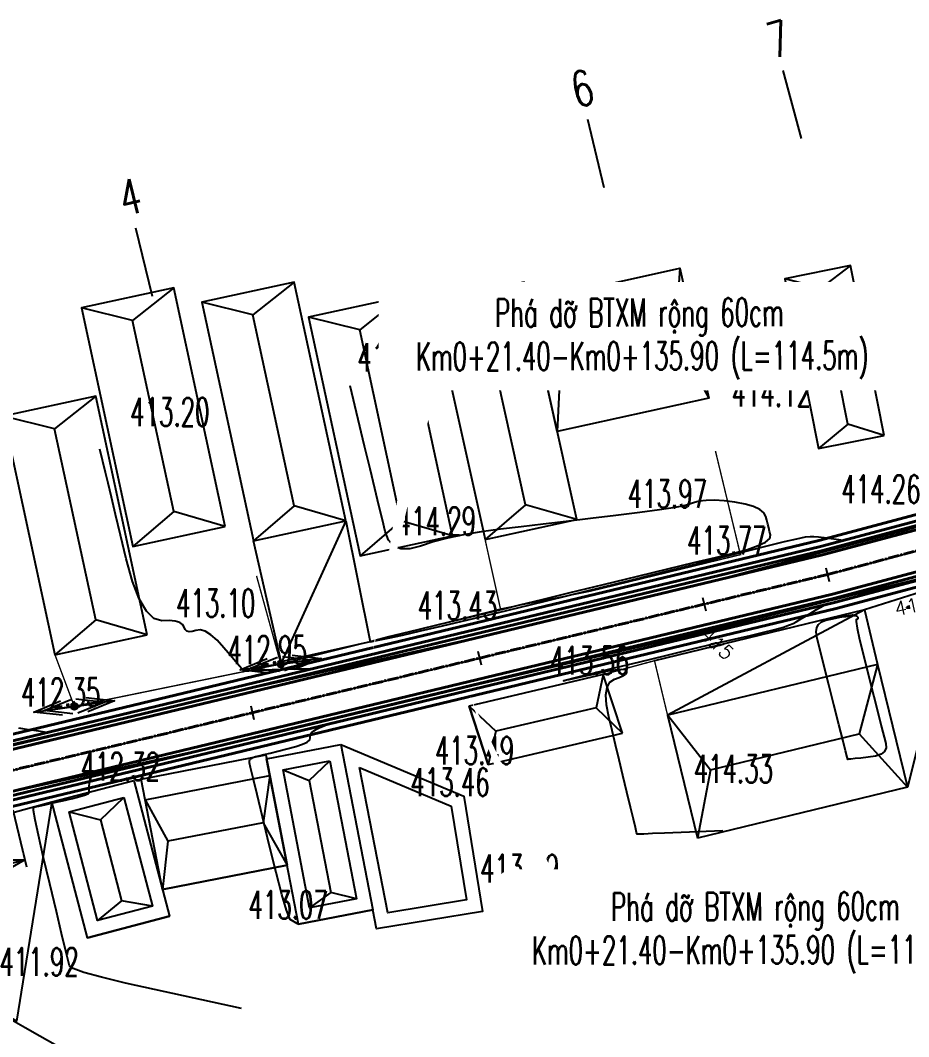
# Model space of a CAD drawing. Header units: centimetres. Extents: x 556321 to 560034, y 1839250 to 1840516.
# Drawn here: x 556415.2 to 556478.5, y 1839316.2 to 1839388.6 of the extents above; entities that cross this region are included whole.
import ezdxf
from ezdxf.enums import TextEntityAlignment as Align

# ---------------------------------------------------------------- set-up
doc = ezdxf.new("R2010")
doc.units = ezdxf.units.CM
doc.header["$MEASUREMENT"] = 0
doc.set_wipeout_variables(frame=1)
doc.linetypes.add('CENTER2', pattern=[1.125, 0.75, -0.125, 0.125, -0.125])
for name, color, linetype in [('4', 21, 'Continuous'), ('bo via', 23, 'Continuous'), ('bovia', 1, 'Continuous'), ('CAO DO AN', 6, 'Continuous'), ('cao do Hien Trang', 6, 'Continuous'), ('cao do3', 2, 'Continuous'), ('H1_DongMuc', 3, 'Continuous'), ('H1_DongMuc_Con', 3, 'Continuous'), ('Line1', 40, 'Continuous'), ('pha1', 4, 'Continuous'), ('SH1', 4, 'Continuous'), ('T', 20, 'Continuous'), ('ThongSoTuyen_TuyenPDP', 7, 'Continuous'), ('TUYEN', 7, 'Continuous')]:
    doc.layers.add(name, color=color, linetype=linetype)
doc.styles.add('2D', font='vnsimple.shx', dxfattribs={"width": 0.6})
doc.styles.add('CHUSO', font='Vnsimple.shx', dxfattribs={"width": 0.7})
doc.styles.get("Standard").update_dxf_attribs({"font": 'Vnsimple.shx', "width": 0.7, "height": 2})
doc.linetypes.add('FENCELINE2', pattern='A,0.25,-0.1,[132,ltypeshp.shx,S=0.1,R=0,X=-0.1,Y=0],-0.1,1', length=1.45)
doc.linetypes.add('ZIGZAG', pattern='A,0.0001,-0.2,[131,ltypeshp.shx,S=0.2,R=0,X=-0.2,Y=0],-0.4,[131,ltypeshp.shx,S=0.2,R=180,X=0.2,Y=0],-0.2', length=0.8001)
doc.dimstyles.new('D1000 bv', dxfattribs={"dimtxt": 2, "dimasz": 1, "dimexe": 0.5, "dimexo": 1, "dimgap": 0.7, "dimtad": 1, "dimzin": 0, "dimdsep": 46, "dimtxsty": '2D', "dimblk": 'OPEN30', "dimcen": 0, "dimdle": 0.7, "dimclrd": 7, "dimclre": 7, "dimclrt": 3, "dimadec": 0, "dimazin": 2, "dimtfac": 0.3478260869565218, "dimtix": 1, "dimtofl": 0, "dimtmove": 0, "dimatfit": 3, "dimldrblk": 'OPEN30', "dimfxl": 0, "dimtolj": 1, "dimtzin": 0, "dimarcsym": 0})
doc.dimstyles.get("Standard").update_dxf_attribs({"dimtxt": 0.18, "dimasz": 0.18, "dimexe": 0.18, "dimexo": 0.0625, "dimgap": 0.09, "dimtad": 0, "dimtih": 1, "dimtoh": 1, "dimdec": 4, "dimzin": 0, "dimdsep": 46, "dimtxsty": 'Standard', "dimcen": 0.09, "dimadec": 0, "dimazin": 0, "dimtfac": 1, "dimtdec": 4, "dimtofl": 0, "dimtmove": 0, "dimatfit": 3, "dimfxl": 0, "dimtolj": 1, "dimtzin": 0, "dimarcsym": 0})

# ---------------------------------------------------------------- blocks, each defined once
blk = doc.blocks.new('A$C38E715D4')
at = {"layer": 'Line1', "lineweight": -2}
blk.add_lwpolyline([(-0.7135622100904584, 17.25012060347944), (-3.240054636728019, 0.4883722956292331), (3.240054636728019, -0.4883722958620638), (5.766547063249163, 16.27337601198815)], close=True, dxfattribs=at)
at = {"layer": 'Line1', "color": 9, "lineweight": -2}
for points in [[(5.766547063249163, 16.27337601198815), (-0.7135622100904584, 17.25012060347944)], [(-0.7135622100904584, 17.25012060347944), (2.26281078136526, 15.01238016178831), (5.766547063249163, 16.27337601198815)], [(2.26281078136526, 15.01238016178831), (0.2395901953568682, 1.589535955572501)], [(-3.240054636728019, 0.4883722956292331), (0.2395901953568682, 1.589535955572501), (3.240054636728019, -0.4883722958620638)]]:
    blk.add_lwpolyline(points, dxfattribs=at)
blk = doc.blocks.new('_Open30')
at = {"color": 0, "linetype": 'ByBlock', "lineweight": -2}
for p, q in [((-1, 0.26794919), (0, 0)), ((0, 0), (-1, -0.26794919)), ((0, 0), (-1, 0))]:
    blk.add_line(p, q, dxfattribs=at)
blk = doc.blocks.new('*D51')
at = {"layer": 'bo via', "color": 7, "lineweight": -2, "transparency": 16777216}
for p, q in [((556414.6925051346, 1839332.37416893), (556415.6657439666, 1839328.321607881)), ((556406.465506458, 1839329.381998281), (556408.4519322028, 1839325.60628901))]:
    blk.add_line(p, q, dxfattribs=at)
blk.add_arc((556422.9239297499, 1839298.098562913), 31.58236973049821, 105.3183226664894, 115.9349106282144, dxfattribs=at)
at = {"layer": 'Defpoints', "color": 0, "lineweight": -2, "transparency": 16777216}
for p in [(556414.4589905782, 1839333.346522236), (556405.9999049715, 1839330.266992776), (556422.9239297499, 1839298.098562913)]:
    blk.add_point(p, dxfattribs=at)
at = {"layer": 'bo via', "color": 7, "lineweight": -2, "transparency": 16777216}
for p, rotation in [((556415.5489866885, 1839328.807784535), 14.41119989975568), ((556408.2191314597, 1839326.048786257), 206.8420333949481)]:
    blk.add_blockref('_Open30', p, dxfattribs=dict(at, rotation=rotation))
at = {"layer": 'bo via', "color": 3, "transparency": 16777216, "insert": (556411.1993345228, 1839329.247399193), "char_height": 2, "attachment_point": 5, "rotation": 20.626616647307088, "style": '2D', "bg_fill": 3, "box_fill_scale": 1.25, "bg_fill_color": 256, "bg_fill_true_color": 13158600, "bg_fill_transparency": 0}
blk.add_mtext('\\A1;L1=9.00', dxfattribs=at)
at = {"layer": 'Defpoints', "color": 0, "lineweight": -2, "transparency": 16777216}
blk.add_point((556413.0321989919, 1839328.091891177), dxfattribs=at)
blk = doc.blocks.new('*D55')
at = {"layer": 'bo via', "color": 7, "lineweight": -2, "transparency": 16777216}
for p, q in [((556413.4081750736, 1839337.722112114), (556412.4224170648, 1839341.826802944)), ((556403.9052783833, 1839334.138348408), (556401.9350943525, 1839337.871789254))]:
    blk.add_line(p, q, dxfattribs=at)
blk.add_arc((556422.9239297501, 1839298.098562913), 44.47155484247359, 104.7924734328609, 116.532782245637, dxfattribs=at)
at = {"layer": 'Defpoints', "color": 0, "lineweight": -2, "transparency": 16777216}
for p in [(556413.6416896302, 1839336.749758807), (556404.371991964, 1839333.253939886), (556422.9239297501, 1839298.098562913)]:
    blk.add_point(p, dxfattribs=at)
at = {"layer": 'bo via', "color": 7, "lineweight": -2, "transparency": 16777216}
for p, rotation in [((556412.539174343, 1839341.340626291), 14.14827528311692), ((556402.1684511432, 1839337.429584993), 207.176980395381)]:
    blk.add_blockref('_Open30', p, dxfattribs=dict(at, rotation=rotation))
at = {"layer": 'bo via', "color": 3, "transparency": 16777216, "insert": (556406.631622098, 1839341.300104412), "char_height": 2, "attachment_point": 5, "rotation": 20.662627839248938, "style": '2D', "bg_fill": 3, "box_fill_scale": 1.25, "bg_fill_color": 256, "bg_fill_true_color": 13158600, "bg_fill_transparency": 0}
blk.add_mtext('\\A1;L1=10.00', dxfattribs=at)
at = {"layer": 'Defpoints', "color": 0, "lineweight": -2, "transparency": 16777216}
blk.add_point((556408.9775569009, 1839340.326727382), dxfattribs=at)
blk = doc.blocks.new('A$C60531E53')
at = {"layer": '4'}
blk.add_hatch(color=256, dxfattribs=at).paths.add_polyline_path([(-0.2401799543149536, 0, 1), (0.2401799543149536, 0, 1)])
blk.add_circle((0, 0), 0.2401799543149536, dxfattribs=at)
for points in [[(-2.897110797605819, 0), (1.220780834732068, 0)], [(-2.191728709441122, 0), (1.926162922896765, 0)], [(2.173985659223035, 0), (-1.943905973114852, 0)], [(2.917498102954596, 0), (-1.200393529383291, 0)]]:
    blk.add_leader(points, dimstyle='Standard', override={"dimasz": 2, "dimgap": 0.09, "dimtad": 0, "dimldrblk": 'Open30'}, dxfattribs=at)

msp = doc.modelspace()

# ---------------------------------------------------------------- linework, layer by layer
at = {"layer": 'cao do Hien Trang', "color": 3, "lineweight": -2}
for centre in [(556477.5023324715, 1839354.213354415, 414.256), (556478.0884188085, 1839352.223678359, 414.038), (556466.5181126923, 1839350.557208924, 413.771), (556472.2209289141, 1839350.618160892, 413.864), (556463.1541411174, 1839349.24006799, 413.696), (556472.7201804589, 1839349.139786821, 413.957), (556455.822411116, 1839347.952083057, 413.937), (556463.5698667534, 1839348.411006957, 413.655), (556473.2019601569, 1839347.673106105, 413.907), (556449.4250464721, 1839346.686083999, 413.301), (556463.9437992785, 1839346.980561409, 413.725), (556475.3476539161, 1839346.627575, 414.187), (556447.3332054641, 1839345.936228548, 413.433), (556463.5895557671, 1839344.990004569, 413.645), (556447.6992333047, 1839344.636360624, 413.276), (556433.7781780025, 1839342.763968231, 412.954), (556447.9427160441, 1839343.144410171, 413.372), (556460.3968117572, 1839343.001427769, 413.696), (556431.8000444311, 1839342.602795733, 413.063), (556456.7485785056, 1839342.016648534, 413.559), (556447.8870867337, 1839341.319788736, 413.285), (556432.0708609626, 1839341.117906712, 412.875), (556432.1567437195, 1839340.818038154, 412.806), (556448.4001337995, 1839340.213423648, 413.436), (556419.0649219439, 1839339.750567967, 412.348), (556431.7518043115, 1839339.275791391, 412.725), (556447.1842856554, 1839339.773249489, 413.385), (556432.549193253, 1839337.646990951, 412.682), (556438.0554002426, 1839337.037551384, 413.336), (556432.7101051023, 1839336.286596752, 412.887), (556448.5507156856, 1839335.604305501, 413.487), (556423.3154817293, 1839334.470914047, 412.322), (556446.803877627, 1839333.358543982, 413.461), (556417.4724554364, 1839332.941629986, 411.901)]:
    msp.add_circle(centre, 0, dxfattribs=at)
at = {"layer": 'cao do3', "color": 6, "lineweight": -2}
for centre in [(556459.4834021565, 1839365.552419194, 414.268), (556443.0269834305, 1839363.612124058, 414.292), (556469.6889107921, 1839361.112044077, 414.118), (556426.8421077306, 1839359.718223479, 413.1950000000001), (556462.2858172755, 1839353.884237266, 413.968), (556445.8293962142, 1839351.943951853, 414.292), (556430.1115920361, 1839346.105344563, 413.095), (556466.9915416648, 1839334.291405389, 414.3286), (556451.7743719226, 1839327.191352693, 413.6904999999999), (556435.2727065469, 1839324.616442846, 413.065), (556417.5296459772, 1839320.560676361, 411.9167)]:
    msp.add_circle(centre, 0, dxfattribs=at)
at = {"layer": 'H1_DongMuc', "color": 5, "lineweight": -2, "elevation": 415}
for points in [[(556478.5815481582, 1839346.897381477), (556478.4509094822, 1839346.860457746), (556478.3757477218, 1839346.826207126), (556478.356062877, 1839346.794629614), (556478.3904682241, 1839346.770932298), (556478.477577039, 1839346.760322263), (556478.6173893223, 1839346.762799509)], [(556464.8962793382, 1839344.211332589), (556464.8732737438, 1839344.233891001), (556464.8409627788, 1839344.2463747), (556464.7993464433, 1839344.248783688), (556464.748424737, 1839344.241117962), (556464.6924621118, 1839344.228238058), (556464.6357230194, 1839344.215004508), (556464.5782074598, 1839344.201417312), (556464.5199154329, 1839344.187476471), (556464.4608469389, 1839344.173181983), (556464.4082526069, 1839344.156340922), (556464.369383066, 1839344.134760357), (556464.3442383162, 1839344.108440291), (556464.3328183576, 1839344.077380721), (556464.3351231903, 1839344.04158165), (556464.3493367403, 1839344.00860451), (556464.373642934, 1839343.986010738), (556464.4080417713, 1839343.973800333), (556464.4525332521, 1839343.971973295), (556464.5071173767, 1839343.980529624), (556464.5769917612, 1839343.996985175), (556464.6673540222, 1839344.018855804), (556464.7782041596, 1839344.046141511), (556464.9095421734, 1839344.078842295), (556465.0613680637, 1839344.116958157), (556465.1965520248, 1839344.151009351), (556465.2779642511, 1839344.171516127), (556465.3056047427, 1839344.178478488), (556465.2794734995, 1839344.171896433), (556465.1995705215, 1839344.151769961), (556465.1025558069, 1839344.131328198), (556465.0250893536, 1839344.123800267), (556464.9671711617, 1839344.129186167), (556464.9288012311, 1839344.1474859), (556464.909979562, 1839344.178699464), (556464.8962793382, 1839344.211332589)]]:
    msp.add_lwpolyline(points, dxfattribs=at)
at = {"layer": 'H1_DongMuc_Con', "color": 8, "lineweight": -2}
for points, elevation in [([(556473.8278409766, 1839351.55431962), (556473.5313922025, 1839351.608166725), (556472.9715065964, 1839351.68960177), (556472.4866055108, 1839351.752586001), (556472.0766889459, 1839351.797119419), (556471.7417569017, 1839351.823202022), (556471.4818093781, 1839351.830833812), (556471.1281859274, 1839351.789842407), (556470.5122261018, 1839351.670055426), (556469.633929901, 1839351.471472871), (556468.4932973253, 1839351.19409474), (556467.0903283746, 1839350.837921034), (556465.6639544562, 1839350.470667807), (556464.4531069766, 1839350.160051115), (556463.4577859363, 1839349.906070956), (556462.677991335, 1839349.708727332), (556462.113723173, 1839349.568020242), (556461.4289657507, 1839349.399437043), (556460.2877033688, 1839349.118465092), (556458.6899360274, 1839348.725104388), (556456.6356637265, 1839348.219354933), (556454.124886466, 1839347.601216725), (556451.5166833041, 1839346.961708092), (556449.1701332991, 1839346.39184736), (556447.0852364511, 1839345.891634529), (556445.2619927602, 1839345.461069599), (556443.7004022261, 1839345.10015257), (556442.412192261, 1839344.808843894), (556441.4090902765, 1839344.587104023), (556440.6910962727, 1839344.434932958), (556440.2582102497, 1839344.352330699), (556440.1104322074, 1839344.339297245), (556440.2483952044, 1839344.393196784), (556440.6727322988, 1839344.511393503), (556441.3834434911, 1839344.693887403), (556442.380528781, 1839344.940678482), (556443.6639881686, 1839345.251766742), (556445.0097875202, 1839345.575699954), (556446.1938927022, 1839345.861025889), (556447.2163037148, 1839346.107744548), (556448.0770205577, 1839346.31585593), (556448.7760432312, 1839346.485360036), (556449.590370685, 1839346.683220286), (556450.7970018687, 1839346.976400101), (556452.3959367824, 1839347.364899481), (556454.387175426, 1839347.848718426), (556456.7707177997, 1839348.427856936), (556459.2044646346, 1839349.018877228), (556461.3463166624, 1839349.538341516), (556463.1962738828, 1839349.986249802), (556464.7543362959, 1839350.362602085), (556466.0205039016, 1839350.667398366), (556467.0224183489, 1839350.93433164), (556467.7877212865, 1839351.197094903), (556468.3164127143, 1839351.455688155), (556468.6084926324, 1839351.710111396), (556468.6639610408, 1839351.960364626), (556468.6006816494, 1839352.211719596), (556468.5365181684, 1839352.469448053), (556468.4714705978, 1839352.733549998), (556468.4055389375, 1839353.004025432), (556468.3387231876, 1839353.280874354), (556468.1962716326, 1839353.545266023), (556467.903432557, 1839353.778369696), (556467.460205961, 1839353.980185374), (556466.8665918445, 1839354.150713057), (556466.1225902075, 1839354.289952745), (556465.3495386562, 1839354.386894792), (556464.6687747968, 1839354.430529555), (556464.0802986294, 1839354.420857034), (556463.5841101538, 1839354.357877227), (556463.1802093703, 1839354.241590136), (556462.6729205388, 1839354.091094839), (556461.8665679197, 1839353.925490414), (556460.7611515127, 1839353.744776861), (556459.356671318, 1839353.54895418), (556457.6531273355, 1839353.338022371), (556455.8415382454, 1839353.12442743), (556454.112922728, 1839352.920615353), (556452.4672807831, 1839352.72658614), (556450.9046124109, 1839352.542339791), (556449.4249176113, 1839352.367876307), (556448.0468549025, 1839352.184179157), (556446.7890828028, 1839351.972231815), (556445.6516013124, 1839351.732034279), (556444.6344104309, 1839351.463586549), (556443.7375101587, 1839351.166888627), (556442.9670252412, 1839350.959617514), (556442.3290804246, 1839350.959450214), (556441.8236757087, 1839351.166386727), (556441.4508110937, 1839351.580427052), (556441.2104865792, 1839352.20157119), (556441.0127082581, 1839353.025044278), (556440.7674822232, 1839354.046071452), (556440.4748084743, 1839355.264652713), (556440.1346870112, 1839356.68078806), (556439.7471178344, 1839358.294477493), (556438.7188852497, 1839362.575643685)], 414), ([(556435.8599061653, 1839342.394082683), (556435.8349857279, 1839342.395064313), (556435.4905702724, 1839342.406398817), (556435.0500209909, 1839342.407055443), (556434.5133378834, 1839342.397034192), (556433.8805209498, 1839342.376335065), (556433.1515701902, 1839342.34495806), (556432.4498916329, 1839342.311375226), (556431.8988913058, 1839342.284058612), (556431.4985692089, 1839342.263008217), (556431.2489253425, 1839342.248224041), (556431.1499597062, 1839342.239706084), (556431.1286932384, 1839342.234870543), (556431.1121468766, 1839342.231133614), (556431.1003206209, 1839342.228495298), (556431.0932144714, 1839342.226955594), (556431.090828428, 1839342.226514501), (556431.0919351003, 1839342.226883775), (556431.0953070977, 1839342.22777517), (556431.1009444201, 1839342.229188687), (556431.1088470677, 1839342.231124325), (556431.1190150403, 1839342.233582085), (556431.1262207493, 1839342.239429845), (556431.1252366058, 1839342.251535488), (556431.1160626095, 1839342.269899013), (556431.0986987608, 1839342.29452042), (556431.0731450594, 1839342.32539971), (556430.9954332781, 1839342.416618116), (556430.8215951895, 1839342.622256873), (556430.5516307935, 1839342.942315982), (556430.1855400901, 1839343.376795441), (556429.7233230793, 1839343.925695252), (556429.2353938165, 1839344.459744481), (556428.7921663567, 1839344.849672193), (556428.3936407003, 1839345.095478389), (556428.039816847, 1839345.197163068), (556427.7306947969, 1839345.154726231), (556427.4675177854, 1839345.072841967), (556427.251529048, 1839345.056184362), (556427.0827285844, 1839345.104753417), (556426.961116395, 1839345.218549133), (556426.8866924795, 1839345.397571509), (556426.7826606401, 1839345.584936538), (556426.5722246789, 1839345.723760211), (556426.2553845961, 1839345.814042529), (556425.8321403912, 1839345.855783493), (556425.3024920647, 1839345.848983101), (556424.7347088375, 1839346.000961812), (556424.1970599307, 1839346.519040084), (556423.6895453444, 1839347.403217917), (556423.2121650785, 1839348.653495312), (556422.7649191332, 1839350.269872268), (556422.3601212589, 1839351.95529539), (556422.0100852066, 1839353.412711285), (556421.7148109763, 1839354.642119953), (556421.474298568, 1839355.643521393), (556421.2885479818, 1839356.416915606), (556420.8926237933, 1839358.065392103)], 413), ([(556465.2561303936, 1839330.892085629), (556461.107505844, 1839330.71734738), (556460.2533771968, 1839330.681372122), (556459.6432852413, 1839330.655675779), (556459.2772299774, 1839330.64025835), (556459.1552114051, 1839330.635119836), (556459.1263482381, 1839330.755294996), (556459.0397591899, 1839331.115818589), (556458.8954442607, 1839331.716690614), (556458.6934034503, 1839332.557911073), (556458.433636759, 1839333.639479965), (556458.1512156837, 1839334.815373024), (556457.8812117213, 1839335.939565985), (556457.6236248723, 1839337.012058849), (556457.3784551363, 1839338.032851616), (556457.1457025135, 1839339.001944285), (556456.980361235, 1839339.863533472), (556456.9374255319, 1839340.561815793), (556457.0168954042, 1839341.096791249), (556457.2187708518, 1839341.468459839), (556457.5430518751, 1839341.676821563), (556457.8872403963, 1839341.802296099), (556458.1488383384, 1839341.925303123), (556458.3278457014, 1839342.045842637), (556458.424262485, 1839342.16391464), (556458.4380886896, 1839342.279519133), (556458.3246410214, 1839342.361996817), (556458.0392361869, 1839342.380688395), (556457.5818741862, 1839342.335593868), (556456.9525550193, 1839342.226713235), (556456.151278686, 1839342.054046496), (556455.3524398408, 1839341.871230993), (556454.7304331379, 1839341.731904064), (556454.285258577, 1839341.63606571), (556454.0169161586, 1839341.583715932), (556453.9254058822, 1839341.574854728), (556454.1364574264, 1839341.638495622), (556454.7758004692, 1839341.803652137), (556455.8434350109, 1839342.070324271), (556457.3393610513, 1839342.438512025), (556459.2635785905, 1839342.9082154), (556461.2929024948, 1839343.400584739), (556463.1041476303, 1839343.836770385), (556464.6973139971, 1839344.216772339), (556466.0724015953, 1839344.5405906), (556467.2294104248, 1839344.808225169), (556468.1896953657, 1839345.033941683), (556468.9746112985, 1839345.232005778), (556469.584158223, 1839345.402417455), (556470.0183361394, 1839345.545176714), (556470.2771450474, 1839345.660283555), (556470.480399012, 1839345.780677322), (556470.7479120976, 1839345.93929736), (556471.0796843045, 1839346.136143669), (556471.4757156328, 1839346.371216248), (556471.9360060822, 1839346.644515099), (556472.4071371962, 1839346.91938904), (556472.516980734, 1839346.980852208)], 414), ([(556474.8840218493, 1839346.034929091), (556474.8786660187, 1839345.990536137), (556474.8579825271, 1839345.960695294), (556474.8219713744, 1839345.945406561), (556474.7706325606, 1839345.944669939), (556474.7582856863, 1839345.789596668), (556474.8392503519, 1839345.311297986), (556475.0135265575, 1839344.509773896), (556475.2811143029, 1839343.385024397), (556475.6420135883, 1839341.937049488), (556476.0175529525, 1839340.455603024), (556476.329060934, 1839339.230438859), (556476.5765375331, 1839338.261556993), (556476.7599827497, 1839337.548957426), (556476.8793965837, 1839337.092640158), (556476.8992851858, 1839336.791290151), (556476.7841547065, 1839336.543592369), (556476.534005146, 1839336.349546811), (556476.1488365041, 1839336.209153476), (556475.6286487808, 1839336.122412366), (556475.099721234, 1839336.068488906), (556474.6883331212, 1839336.026548524), (556474.3944844427, 1839335.996591219), (556474.2181751982, 1839335.978616992), (556474.1594053878, 1839335.972625841), (556474.1201176543, 1839336.127787839), (556474.0022546402, 1839336.593273056), (556473.8058163455, 1839337.369081492), (556473.5308027703, 1839338.455213146), (556473.1772139145, 1839339.85166802), (556472.814297344, 1839341.286959921), (556472.5113006246, 1839342.489602657), (556472.2682237562, 1839343.459596229), (556472.085066739, 1839344.196940637), (556471.9618295729, 1839344.701635881), (556471.9131776862, 1839345.059442723), (556471.9537765072, 1839345.356121927), (556472.083626036, 1839345.591673492), (556472.3027262725, 1839345.766097419), (556472.6110772168, 1839345.879393708), (556472.9552642851, 1839345.958144782), (556473.2818728935, 1839346.028933067), (556473.5909030421, 1839346.091758561), (556473.882354731, 1839346.146621266), (556474.1562279599, 1839346.193521181), (556474.3756348623, 1839346.229044307), (556474.5036875716, 1839346.249776646), (556474.5403860877, 1839346.255718198), (556474.4857304106, 1839346.246868962), (556474.3397205402, 1839346.22322894), (556474.1672633048, 1839346.195067883), (556474.0332655323, 1839346.172655543), (556473.9377272227, 1839346.15599192), (556473.8806483761, 1839346.145077016), (556473.8620289924, 1839346.139910828), (556473.8819064255, 1839346.140353096), (556473.9403180291, 1839346.146263558), (556474.0372638034, 1839346.157642213), (556474.1727437483, 1839346.174489063), (556474.3467578638, 1839346.196804105), (556474.5224745107, 1839346.212726218), (556474.6630620495, 1839346.21039428), (556474.7685204805, 1839346.18980829), (556474.8388498035, 1839346.150968248), (556474.8740500186, 1839346.093874155), (556474.8840218493, 1839346.034929091)], 414), ([(556435.0109133009, 1839324.22688865), (556434.4530968183, 1839324.555826033), (556434.190511543, 1839325.238684079), (556433.8518774299, 1839326.355450709), (556433.4371944788, 1839327.906125923), (556432.9464626897, 1839329.890709721), (556432.4674094677, 1839331.885303638), (556432.0877622173, 1839333.466009207), (556431.8075209389, 1839334.632826427), (556431.6266856324, 1839335.3857553), (556431.5452562978, 1839335.724795824), (556431.5367896357, 1839335.848274169), (556431.5748423461, 1839335.954516505), (556431.6594144296, 1839336.043522831), (556431.790505886, 1839336.115293148), (556431.9681167151, 1839336.169827455), (556432.2186182634, 1839336.228562759), (556432.5683818772, 1839336.312936065), (556433.0174075561, 1839336.422947375), (556433.5656953005, 1839336.558596687), (556434.2132451101, 1839336.719884002), (556434.8374115024, 1839336.89030449), (556435.3155489941, 1839337.053353324), (556435.6476575853, 1839337.209030502), (556435.8337372763, 1839337.357336024), (556435.8737880666, 1839337.498269891), (556435.8648087933, 1839337.632719233), (556435.9037982931, 1839337.761571181), (556435.9907565662, 1839337.884825735), (556436.1256836123, 1839338.002482896), (556436.3085794315, 1839338.114542662), (556436.5489854491, 1839338.231966701), (556436.8564430901, 1839338.365716682), (556437.1747659859, 1839338.493277216)], 413), ([(556417.1094752329, 1839337.891091295), (556417.0935799724, 1839337.893028859), (556416.79483608, 1839337.934718228), (556416.3655813704, 1839337.997590071), (556415.8058158436, 1839338.081644389), (556415.1155394996, 1839338.186881181)], 412), ([(556430.9833249014, 1839318.233747174), (556422.7059972321, 1839320.033052849), (556420.9904810621, 1839320.450798789), (556419.7534956447, 1839320.797556333), (556418.9950409798, 1839321.073325481), (556418.7151170676, 1839321.278106232), (556418.626541983, 1839321.646898919), (556418.4421338015, 1839322.414703872), (556418.161892523, 1839323.581521093), (556417.7858181478, 1839325.14735058), (556417.3139106757, 1839327.112192334), (556416.85149821, 1839329.061346465), (556416.5039088548, 1839330.580113081), (556416.2711426097, 1839331.668492182), (556416.1531994747, 1839332.326483769), (556416.1500794501, 1839332.554087841), (556416.2767331104, 1839332.583039096), (556416.5481110306, 1839332.645072231), (556416.9642132105, 1839332.740187246), (556417.5250396504, 1839332.868384141), (556418.23059035, 1839333.029662916), (556418.9294211423, 1839333.195074867), (556419.4700878601, 1839333.335671285), (556419.8525905034, 1839333.451452172), (556420.0769290724, 1839333.542417528), (556420.1431035667, 1839333.608567352), (556420.1327645357, 1839333.676962093), (556420.1275625285, 1839333.774662196), (556420.1274975449, 1839333.901667662), (556420.132569585, 1839334.057978491), (556420.1427786488, 1839334.243594683), (556420.1659661599, 1839334.408545542)], 412), ([(556417.6906376134, 1839315.636967866), (556416.6026267334, 1839316.252855273), (556415.5589264712, 1839316.845491925), (556414.559536827, 1839317.414877821)], 411)]:
    msp.add_lwpolyline(points, dxfattribs=dict(at, elevation=elevation))
at = {"layer": 'Line1', "lineweight": -2}
msp.add_lwpolyline([(556453.4740238155, 1839359.321071117), (556451.4243735215, 1839368.569868712), (556462.2106995932, 1839370.960254725), (556464.2603498872, 1839361.71145713)], close=True, dxfattribs=at)
for points in [[(556462.2106995932, 1839370.960254725), (556461.873999839, 1839366.034124822), (556464.2603498872, 1839361.71145713)], [(556451.4243735215, 1839368.569868712), (556453.7071780493, 1839364.224254024), (556453.4740238155, 1839359.321071117)], [(556461.873999839, 1839366.034124822), (556453.7071780493, 1839364.224254024)], [(556472.0873696746, 1839358.113164356), (556476.7642424265, 1839359.046704332)], [(556438.407048468, 1839352.961595038), (556440.136542182, 1839344.35778494), (556433.8031600576, 1839342.93219201), (556431.8309002107, 1839351.541505398)], [(556438.407048468, 1839352.961595038), (556433.8782137434, 1839342.982786309)], [(556417.686807385, 1839343.421511598), (556424.1264933294, 1839344.812132815)]]:
    msp.add_lwpolyline(points, dxfattribs=at)
at = {"layer": 'SH1', "color": 8}
for points, elevation in [([(556506.6057086252, 1839359.936325799), (556493.8403079221, 1839356.72363551), (556478.0884188085, 1839352.223678359), (556463.5698667534, 1839348.411006957), (556447.6992333047, 1839344.636360624), (556432.0708609626, 1839341.117906712), (556413.4442141445, 1839336.763816415), (556402.7805523537, 1839332.638493371), (556399.6461578044, 1839330.716062929), (556398.710445795, 1839330.194859479), (556393.1726138999, 1839327.094102919), (556391.1425561055, 1839325.991930252), (556389.3466759815, 1839325.426157983), (556388.2432447225, 1839325.299471901), (556386.4711112848, 1839325.900050526), (556375.1341338216, 1839333.234045509)], 414.457), ([(556406.1851930292, 1839316.223304312), (556397.8049625524, 1839320.026566353), (556397.6702212756, 1839320.160815331), (556398.5863445431, 1839322.567928537), (556399.3831976659, 1839323.955351652), (556401.1272522779, 1839326.413829536), (556405.0755297281, 1839329.56200205), (556414.3799619495, 1839333.609139562), (556432.549193253, 1839337.646990951), (556447.8870867337, 1839341.319788736), (556463.5895557671, 1839344.990004569), (556479.1724632285, 1839348.828609922), (556494.4201508949, 1839353.221469448), (556507.7804330958, 1839355.395508205)], 409.808), ([(556476.2904716465, 1839342.740275844), (556474.9771646045, 1839337.791284683), (556478.4118115392, 1839333.993852743)], 414.187), ([(556456.7485785056, 1839342.016648534), (556456.2401174465, 1839339.652657185), (556458.1150085353, 1839337.847704547)], 413.559), ([(556447.1842856554, 1839339.773249489), (556449.0856355049, 1839337.974503012), (556448.5507156856, 1839335.604305501)], 413.385), ([(556456.2401174465, 1839339.652657185), (556449.0856355049, 1839337.974503012)], 413.6610000000001), ([(556461.3396294876, 1839339.114128613), (556464.3806199725, 1839335.221220029), (556463.4609693803, 1839330.367705513)], 414.187), ([(556464.3806199725, 1839335.221220029), (556474.9771646045, 1839337.791284683)], 414.187), ([(556433.9336731089, 1839335.222447173), (556435.8060602208, 1839334.470254122), (556437.2633259334, 1839335.865963449)], 410.263), ([(556432.9947403208, 1839334.813850069), (556432.5074556833, 1839331.451907078), (556434.2281596032, 1839328.431947776)], 410.263), ([(556435.8060602208, 1839334.470254122), (556437.3499506819, 1839326.481925888)], 410.263), ([(556401.0824355383, 1839325.547009798), (556405.3174553739, 1839329.067096017), (556410.3460343864, 1839331.007476937), (556417.4724554364, 1839332.941629986), (556414.9499011263, 1839317.33051178), (556401.0824355383, 1839325.547009798)], 410.263), ([(556418.6930689758, 1839332.227415321), (556420.9305830207, 1839331.655997414), (556422.601267064, 1839333.250300508)], 410.263), ([(556424.111954022, 1839333.097089235), (556425.7324022879, 1839330.142504158), (556425.3453733041, 1839326.715186943)], 410.263), ([(556420.9305830207, 1839331.655997414), (556422.4377828154, 1839325.897349786)], 410.263), ([(556432.5074556833, 1839331.451907077), (556425.7324022879, 1839330.142504158)], 410.263), ([(556439.1608940596, 1839326.047652229), (556437.3499506819, 1839326.481925888), (556435.8254223268, 1839325.403011343)], 410.263), ([(556424.626862559, 1839325.51098769), (556422.4377828154, 1839325.897349786), (556420.7186644704, 1839324.488102503)], 410.263)]:
    msp.add_lwpolyline(points, dxfattribs=dict(at, elevation=elevation))
at = {"layer": 'SH1', "linetype": 'FENCELINE2', "const_width": 0.1}
for points in [[(556455.822411116, 1839347.952083057), (556466.5181126923, 1839350.557208924), (556464.7393388087, 1839357.939195229)], [(556433.7781780025, 1839342.763968231), (556449.4250464721, 1839346.686083999), (556447.976537293, 1839353.222305447)], [(556417.686807385, 1839343.421511598), (556419.0649219439, 1839339.750567967), (556433.7781780025, 1839342.763968231), (556432.045161878, 1839349.046609116)], [(556449.4250464721, 1839346.686083999), (556455.822411116, 1839347.952083057), (556455.822411116, 1839347.952083057)]]:
    msp.add_lwpolyline(points, dxfattribs=at)
at = {"layer": 'SH1'}
for points, elevation in [([(556482.1176653253, 1839348.762257768), (556475.3476539161, 1839346.627575)], 414.402), ([(556475.3476539161, 1839346.627575), (556460.3968117572, 1839343.001427769)], 414.187), ([(556475.3476539161, 1839346.627575), (556476.2904716465, 1839342.740275844)], 414.187), ([(556476.2904716465, 1839342.740275844), (556461.3396294876, 1839339.114128613)], 414.187), ([(556476.2904716465, 1839342.740275844), (556478.4118115392, 1839333.993852743)], 414.187), ([(556456.7485785056, 1839342.016648534), (556447.1842856554, 1839339.773249489), (556448.5507156856, 1839335.604305501), (556458.1150085353, 1839337.847704547)], 413.559), ([(556458.1150085353, 1839337.847704547), (556456.7485785056, 1839342.016648534)], 413.6610000000001), ([(556448.5507156856, 1839335.604305501), (556447.1842856554, 1839339.773249489)], 413.487), ([(556461.3293819812, 1839339.111643204), (556463.4609693803, 1839330.367705513)], 414.187), ([(556432.755684203, 1839336.013284378), (556438.0554002426, 1839337.037551384)], 410.263), ([(556438.0554002426, 1839337.037551384), (556446.803877627, 1839333.358543982), (556448.1465493385, 1839325.146428219), (556440.5934057545, 1839323.905517994), (556440.3324819941, 1839325.25557792)], 410.263), ([(556423.8273188032, 1839334.569835918), (556432.7101051023, 1839336.286596752)], 410.263), ([(556432.7101051023, 1839336.286596752), (556434.2281596032, 1839328.431947776), (556425.3453733041, 1839326.715186943), (556423.8273188032, 1839334.569835918)], 410.263), ([(556424.111954022, 1839333.097089235), (556432.9947403208, 1839334.813850069)], 410.263), ([(556417.4724554364, 1839332.941629986), (556423.3154817293, 1839334.470914047)], 410.263), ([(556478.4118115392, 1839333.993852743), (556463.4609693803, 1839330.367705513)], 414.187), ([(556425.3453733041, 1839326.715186943), (556434.2281596032, 1839328.431947776)], 410.263), ([(556420.004449805, 1839323.267488964), (556425.847476098, 1839324.796773025)], 410.263), ([(556435.0327659543, 1839324.231310915), (556440.3324819941, 1839325.25557792)], 410.263)]:
    msp.add_lwpolyline(points, dxfattribs=dict(at, elevation=elevation))
at = {"layer": 'SH1', "linetype": 'ZIGZAG'}
for points, elevation in [([(556482.1176653253, 1839348.762257768), (556478.4118115392, 1839333.993852743)], 414.402), ([(556475.3476539161, 1839346.627575), (556461.3293819844, 1839339.111643189)], 414.187)]:
    msp.add_lwpolyline(points, dxfattribs=dict(at, elevation=elevation))
at = {"layer": 'SH1', "linetype": 'FENCELINE2', "const_width": 0.1, "elevation": 413.559}
msp.add_lwpolyline([(556456.7485785056, 1839342.016648534), (556460.3968117572, 1839343.001427769), (556461.3293787406, 1839339.111656719)], dxfattribs=at)
at = {"layer": 'SH1', "elevation": 410.263}
for points in [[(556438.0554002426, 1839337.037551384), (556440.3324819941, 1839325.25557792), (556435.0327659543, 1839324.231310915), (556432.7626668927, 1839336.01463391)], [(556423.3154817293, 1839334.470914047), (556425.847476098, 1839324.796773025), (556420.004449805, 1839323.267488964), (556417.4724554364, 1839332.941629986)]]:
    msp.add_lwpolyline(points, close=True, dxfattribs=at)
at = {"layer": 'SH1', "color": 8, "elevation": 410.263}
for points in [[(556437.2633259334, 1839335.865963449), (556439.1608940596, 1839326.047652229), (556435.8254223268, 1839325.403011343), (556433.9336731089, 1839335.222447173)], [(556439.3922180228, 1839335.390552299), (556445.9062499718, 1839332.651198843), (556446.9984210741, 1839325.971207414), (556441.3907347324, 1839325.049917459), (556439.3922180228, 1839335.390552299)], [(556422.601267064, 1839333.250300508), (556424.626862559, 1839325.51098769), (556420.7186644704, 1839324.488102503), (556418.6930689751, 1839332.227415321)]]:
    msp.add_lwpolyline(points, close=True, dxfattribs=at)
at = {"layer": 'T', "color": 1}
msp.add_lwpolyline([(556388.4077285065, 1839317.599261275), (556403.9855829556, 1839332.631404766), (556472.7201804589, 1839349.139786821), (556519.7498159858, 1839361.6644622), (556517.4521892862, 1839368.292349566), (556560.3887066303, 1839375.162093943), (556643.1067222117, 1839363.648420062), (556660.645023606, 1839359.496106346), (556688.3832445671, 1839356.142146459), (556756.2777159817, 1839336.862720629), (556804.0540989705, 1839331.131487818), (556881.3539698052, 1839303.290592971), (557029.1753429447, 1839304.133672492), (557099.4537064454, 1839316.087882114), (557130.4917232865, 1839330.985187393), (557171.2721665474, 1839347.296730436), (557196.2840118997, 1839372.702428997), (557244.8134156673, 1839317.637076192)], dxfattribs=at)
at = {"layer": 'ThongSoTuyen_TuyenPDP', "color": 1, "lineweight": -2}
for p, q in [((556470.8622825721, 1839380.208100781), (556469.575556799, 1839385.039698527)), ((556456.8094310605, 1839376.685809449), (556455.6417580936, 1839381.547551919)), ((556424.6235290914, 1839368.955534171), (556423.4558561245, 1839373.817276641))]:
    msp.add_line(p, q, dxfattribs=at)
at = {"layer": 'TUYEN', "color": 2, "lineweight": -2}
for p, q in [((556472.597592654, 1839349.624569602), (556472.843051039, 1839348.655162473)), ((556463.8154688613, 1839347.515354631), (556464.0490034546, 1839346.543006137)), ((556447.815960567, 1839343.672659666), (556448.0494951603, 1839342.700311172)), ((556431.6295668922, 1839339.785079352), (556431.8631014855, 1839338.812730858))]:
    msp.add_line(p, q, dxfattribs=at)
at = {"layer": 'TUYEN', "color": 3, "linetype": 'CENTER2', "lineweight": 40}
msp.add_lwpolyline([(556388.4077285065, 1839317.599261275), (556396.5373941382, 1839325.444134952, -0.1337544217272436), (556414.049980536, 1839335.048668921), (556472.7203218464, 1839349.139866037), (556519.7499347291, 1839361.664545895), (556517.4523195003, 1839368.292394965), (556543.403352916, 1839372.444512718, -0.07437572337524849), (556577.4262527486, 1839372.790721474), (556636.1062405297, 1839364.622979884, -0.02354763044829058), (556649.9850557025, 1839362.020109091), (556652.4520562583, 1839361.436030937, 0.02804375979525978), (556669.0041269432, 1839358.485528447), (556669.7193177681, 1839358.39905166, -0.03910693002145495), (556706.4684991708, 1839351.006836243), (556738.0834857958, 1839342.029404946, 0.03934266921074781), (556775.0569472782, 1839334.610182836), (556793.8991600143, 1839332.349887568, -0.05663917599311482), (556813.6770284101, 1839327.665882473), (556851.2885984118, 1839314.119431092, 0.08807846508642009)], format="xyb", dxfattribs=at)

# ---------------------------------------------------------------- block references
at = {"layer": '4', "rotation": 187.9749183803825}
for p in [(556433.7789535103, 1839342.764076876), (556419.0656974518, 1839339.750676611)]:
    msp.add_blockref('A$C60531E53', p, dxfattribs=at)
at = {"layer": 'SH1', "lineweight": -2}
for p, xscale, yscale, zscale, rotation in [((556472.0110686664, 1839370.677348234), 0.7277444628406649, 0.7277444628406649, 0.7277444628406649, 199.8599671974701), ((556422.8565078645, 1839368.856373155), 1.026616200689771, 1.026616200689771, 1.026616200689771, 200.7572969502295), ((556431.445705246, 1839369.261717374), 1.026616200689771, 1.026616200689771, 1.026616200689771, 200.7572969502295), ((556447.8526546548, 1839369.234063178), 1.02037261366192, 1.02037261366192, 1.02037261366192, 201.0671666441533), ((556439.046854893, 1839368.189207351), 1.026616200689771, 1.026616200689771, 1.026616200689771, 200.7572969502295), ((556417.3016124209, 1839361.141723573), 1.026616200689771, 1.026616200689771, 1.026616200689771, 200.7572969502295)]:
    msp.add_blockref('A$C38E715D4', p, dxfattribs=dict(at, xscale=xscale, yscale=yscale, zscale=zscale, rotation=rotation))

# ---------------------------------------------------------------- texts
at = {"layer": 'CAO DO AN', "color": 6, "lineweight": -2, "width": 0.6}
for s, p in [('413.43', (556443.5320826452, 1839345.936022107, 826.6015)), ('413.56', (556452.9474556867, 1839342.016442093, 826.7275)), ('413.49', (556444.7495928667, 1839335.604099059, 826.6555000000001)), ('412.32', (556419.5143589105, 1839334.470707606, 825.4905)), ('413.07', (556431.4715837281, 1839324.616236405, 826.2335)), ('411.92', (556413.7285231584, 1839320.56046992, 825.0852))]:
    msp.add_text(s, height=2, dxfattribs=at).set_placement(p)
at = {"layer": 'cao do3', "color": 6, "lineweight": -2, "width": 0.6}
for s, p in [('414.27', (556455.6822793377, 1839365.552212752, 827.4365)), ('414.29', (556439.2258606117, 1839363.611917616, 827.4605)), ('414.12', (556465.8877879733, 1839361.111837636, 827.2864999999999)), ('413.20', (556423.0409849117, 1839359.718017037, 826.3635)), ('413.97', (556458.4846944567, 1839353.884030825, 827.1365000000001)), ('414.26', (556473.7012096527, 1839354.213147973, 827.4245)), ('414.29', (556442.0282733954, 1839351.943745412, 827.4605)), ('413.77', (556462.7169898734, 1839350.557002483, 826.9395)), ('413.10', (556426.3104692172, 1839346.105138122, 826.2635)), ('412.95', (556429.9770551836, 1839342.76376179, 826.1225)), ('412.35', (556415.2637991251, 1839339.750361525, 825.5165)), ('414.33', (556463.190418846, 1839334.291198947, 827.4971)), ('413.46', (556443.0027548082, 1839333.358337541, 826.6295)), ('413.69', (556447.9732491038, 1839327.191146251, 826.8589999999999))]:
    msp.add_text(s, height=2, dxfattribs=at).set_placement(p)
at = {"layer": 'H1_DongMuc', "color": 5, "lineweight": -2}
for rotation, p in [(12.0108239611179, (556478.7676637499, 1839346.936978317, 415)), (315.5623049148446, (556464.8962793382, 1839344.211332589, 415))]:
    msp.add_text('415', height=1, rotation=rotation, dxfattribs=at).set_placement(p, align=Align.MIDDLE)
at = {"layer": 'ThongSoTuyen_TuyenPDP', "color": 1, "lineweight": -2, "width": 0.7}
for s, rotation, p in [('7', 14.91259113576902, (556468.8202824449, 1839385.873412183)), ('6', 13.50525780388908, (556454.8183395783, 1839382.378224561)), ('4', 13.50525780388908, (556422.6121937378, 1839374.643087194))]:
    msp.add_text(s, height=2.5, rotation=rotation, dxfattribs=at).set_placement(p)

# ---------------------------------------------------------------- next in the draw order: dimensions: what is measured, and where the dimension line sits
at = {"layer": 'bo via'}
dim = msp.add_angular_dim_3p(base=(556413.0321989919, 1839328.091891177), center=(556422.9239297499, 1839298.098562913), p1=(556414.4589905781, 1839333.346522236), p2=(556405.9999049713, 1839330.266992776), text='L1=9.00', dimstyle='D1000 bv', override={"dimpost": 'L1=<>'}, dxfattribs=at)
dim.commit()
dim.dimension.update_dxf_attribs({"geometry": '*D51', "text_midpoint": (556411.1993345228, 1839329.247399193)})

# ---------------------------------------------------------------- next in the draw order: dimensions: what is measured, and where the dimension line sits
dim = msp.add_angular_dim_3p(base=(556408.9775569009, 1839340.326727382), center=(556422.9239297501, 1839298.098562913), p1=(556413.6416896302, 1839336.749758807), p2=(556404.3719919642, 1839333.253939886), text='L1=10.00', dimstyle='D1000 bv', override={"dimpost": 'L1=<>'}, dxfattribs=at)
dim.commit()
dim.dimension.update_dxf_attribs({"geometry": '*D55', "text_midpoint": (556406.631622098, 1839341.300104412)})

# ---------------------------------------------------------------- next in the draw order: linework, layer by layer
at = {"layer": 'bovia', "color": 6, "lineweight": 40}
for points in [[(556404.2474766418, 1839333.527436996, -0.06244172533436373), (556413.5716352633, 1839337.041464799), (556472.2177850837, 1839351.125573509), (556508.135310297, 1839360.690147834)], [(556404.519495765, 1839332.992568725, -0.06249765704234374), (556413.7117439973, 1839336.458052816), (556472.3650592354, 1839350.54388233), (556508.2897054424, 1839360.110352923)], [(556405.3233263243, 1839330.131868775, -0.06678099114287755), (556414.3889362112, 1839333.638228228), (556473.0768843032, 1839347.732374961), (556500.3790806616, 1839355.00275021)], [(556405.6122542833, 1839329.606016482, -0.06678099114267176), (556414.5290449451, 1839333.054816244), (556473.2241584549, 1839347.150683781), (556500.5334758068, 1839354.422955298)]]:
    msp.add_lwpolyline(points, format="xyb", dxfattribs=at)
at = {"layer": 'TUYEN', "color": 1, "lineweight": 40}
for points in [[(556404.3719919642, 1839333.253939886, -0.06255153042072452), (556413.6416896302, 1839336.749758807), (556472.2914221596, 1839350.83472792), (556515.0340152605, 1839362.216767916)], [(556404.0219567785, 1839333.917246277, -0.06255153042153669), (556413.4665537128, 1839337.479023787), (556472.1073294699, 1839351.561841894), (556508.0195402758, 1839361.125001031)], [(556405.4452547731, 1839329.85655014, -0.06695915013440977), (556414.4589905781, 1839333.346522236), (556473.150521379, 1839347.441529371), (556515.7790866328, 1839358.793204586)], [(556405.8625950671, 1839329.230089635, -0.06650952780981036), (556414.6341264955, 1839332.617257257), (556473.3346140687, 1839346.714415397), (556500.6492701198, 1839353.98810857)]]:
    msp.add_lwpolyline(points, format="xyb", dxfattribs=at)

# ---------------------------------------------------------------- next in the draw order: wipeouts: each hides what was drawn before it
at = {"color": 8, "linetype": 'ByBlock'}
for points in [[(556442.1003760989, 1839369.9807991975), (556441.8046789126, 1839369.9484112533), (556441.5764908378, 1839369.8763484398), (556441.4723651534, 1839369.827880984), (556441.2562813769, 1839369.6887999447), (556441.1344470422, 1839369.5806982825), (556440.970056645, 1839369.3818518915), (556440.8805240778, 1839369.2295854022), (556440.8120139429, 1839369.0688186043), (556440.7674692274, 1839368.9137627992), (556440.7406991064, 1839368.7463608722), (556440.7406991064, 1839368.7463608724), (556440.7343461261, 1839363.633377142), (556440.7734821867, 1839363.3087382156), (556440.852775529, 1839363.0770223048), (556440.9486886228, 1839362.8987657856), (556441.1344470414, 1839362.6674480855), (556441.3095226312, 1839362.519559976), (556441.5349140702, 1839362.389877814), (556441.735794674, 1839362.3168976437), (556441.735794674, 1839362.3168976437), (556442.1003760978, 1839362.26734717), (556443.3525792443, 1839362.2673471698), (556440.3124994027, 1839343.617150047), (556444.7850671234, 1839362.2673471693), (556476.3426616708, 1839362.2673471696), (556476.6269936059, 1839362.2972659057), (556476.8753526735, 1839362.3754907479), (556477.0731328385, 1839362.4790592669), (556477.3085907274, 1839362.667448086), (556477.5306119102, 1839362.9589795494), (556477.63476882, 1839363.1900973215), (556477.6854151306, 1839363.3822774976), (556477.7086916432, 1839363.6333771423), (556477.7086916429, 1839369.075476239), (556477.6712130379, 1839369.1192586788), (556477.5169367502, 1839369.3127061294), (556477.4157000427, 1839369.460125089), (556477.3085907275, 1839369.5806982818), (556477.0764145412, 1839369.7670038405), (556476.9473342185, 1839369.8396810556), (556476.7603631662, 1839369.9153703714), (556476.4908983962, 1839369.9727323172), (556476.3426616715, 1839369.9807991972)], [(556450.3639744816, 1839320.420469061), (556450.0682772952, 1839320.4528570052), (556449.8400892206, 1839320.5249198184), (556449.7359635361, 1839320.5733872743), (556449.5198797598, 1839320.7124683138), (556449.3980454248, 1839320.820569976), (556449.2336550276, 1839321.019416367), (556449.1441224605, 1839321.1716828565), (556449.0756123255, 1839321.3324496541), (556449.03106761, 1839321.4875054592), (556449.0042974891, 1839321.654907386), (556449.0042974892, 1839321.6549073858), (556448.9979445088, 1839326.7678911162), (556449.0370805693, 1839327.0925300429), (556449.1163739117, 1839327.3242459537), (556449.2122870054, 1839327.5025024728), (556449.3980454241, 1839327.733820173), (556449.5731210138, 1839327.8817082825), (556449.7985124527, 1839328.0113904441), (556449.9993930566, 1839328.0843706145), (556449.9993930566, 1839328.0843706145), (556450.3639744807, 1839328.1339210884), (556451.616177627, 1839328.1339210887), (556447.2551042571, 1839340.4541369136), (556453.0486655062, 1839328.1339210891), (556484.6062600535, 1839328.133921089), (556484.8905919885, 1839328.1040023526), (556485.138951056, 1839328.0257775104), (556485.3367312211, 1839327.9222089918), (556485.5721891102, 1839327.7338201725), (556485.7942102927, 1839327.4422887093), (556485.8983672027, 1839327.2111709367), (556485.9490135132, 1839327.0189907607), (556485.9722900259, 1839326.767891116), (556485.9722900254, 1839321.3257920193), (556485.9348114206, 1839321.2820095795), (556485.7805351329, 1839321.0885621293), (556485.6792984253, 1839320.9411431695), (556485.5721891101, 1839320.8205699767), (556485.3400129239, 1839320.6342644182), (556485.2109326011, 1839320.5615872028), (556485.0239615489, 1839320.4858978868), (556484.754496779, 1839320.4285359413), (556484.606260054, 1839320.4204690612)]]:
    msp.add_wipeout(points, dxfattribs=at).dxf.layer = 'pha1'

# ---------------------------------------------------------------- next in the draw order: texts
at = {"layer": 'pha1', "color": 3, "style": 'CHUSO', "width": 0.6}
for s, p in [('Ph¸ dì BTXM réng 60cm', (556459.3227507704, 1839366.801484539, 25.26750000000131)), ('Km0+21.40-Km0+135.90 (L=114.5m)', (556459.5201177951, 1839363.709672934, 25.26750000000131)), ('Ph¸ dì BTXM réng 60cm', (556467.5863491531, 1839324.493899415, 25.26750000000131)), ('Km0+21.40-Km0+135.90 (L=114.5m)', (556467.7837161778, 1839321.402087811, 25.26750000000131))]:
    msp.add_text(s, height=1.999999999999999, rotation=0.1601308852834099, dxfattribs=at).set_placement(p, align=Align.CENTER)

doc.saveas('drawing.dxf')
